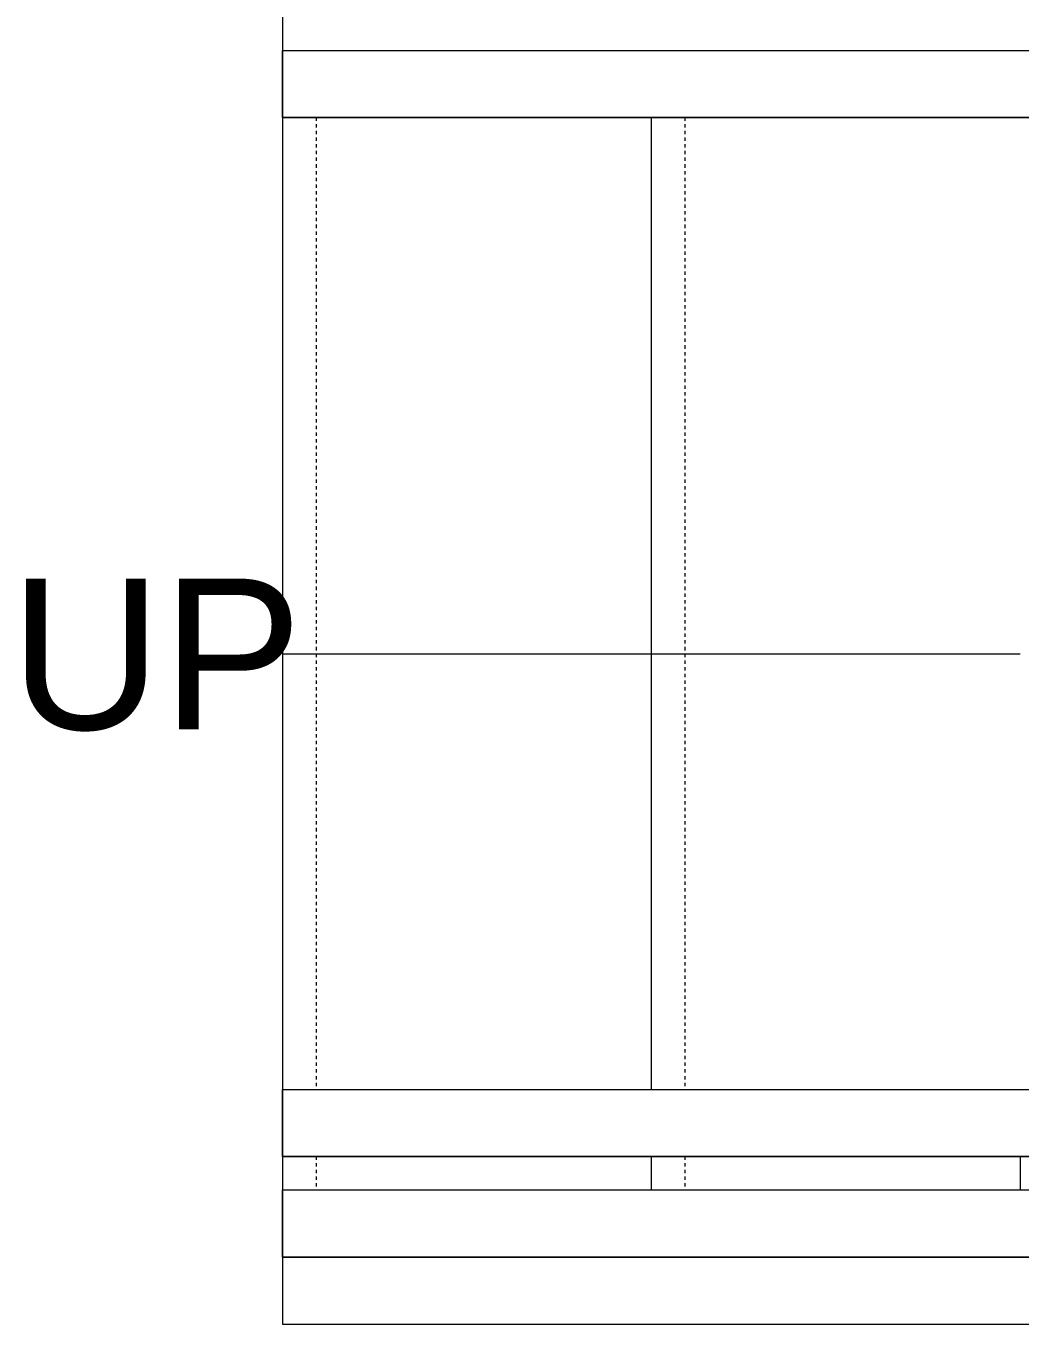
# Model space of a CAD drawing. Header units: inches. Extents: x -4688 to 1542, y -3558 to 978.
# Drawn here: x 540.75 to 570.4, y 52.3 to 91.03 of the extents above; entities that cross this region are included whole.
import ezdxf

# ---------------------------------------------------------------- set-up
doc = ezdxf.new("R2010")
doc.units = ezdxf.units.IN
doc.header["$MEASUREMENT"] = 0
doc.linetypes.add('Overhead 1_16_', pattern=[0.101562, 0.0625, -0.039062])
for name, color, linetype, lineweight in [('A-FLOR-HRAL', 11, 'Continuous', 18), ('S-STRS', 31, 'Continuous', 18), ('S-STRS-ANNO', 31, 'Continuous', 9), ('S-STRS-IDEN', 31, 'Continuous', 9)]:
    doc.layers.add(name, color=color, linetype=linetype, lineweight=lineweight)
doc.styles.add('Swis721 Lt BT', font='swissl.ttf', dxfattribs={"height": 4.5})

# ---------------------------------------------------------------- blocks, each defined once
blk = doc.blocks.new('Top Rail Type - Top Rail_Internal_-5009709-1st Floor Power _ Signal')
at = {"layer": 'A-FLOR-HRAL', "lineweight": 9}
for p, q in [((548.403, 54.299), (548.403, 56.299)), ((548.403, 56.299), (592.403, 56.299)), ((592.403, 56.299), (592.403, 54.299)), ((592.403, 54.299), (548.403, 54.299))]:
    blk.add_line(p, q, dxfattribs=at)
blk = doc.blocks.new('Top Rail Type - Top Rail_Internal_-V1-1st Floor Power _ Signal')
at = {"layer": 'A-FLOR-HRAL', "lineweight": 9}
for p, q in [((548.403, 56.299), (548.403, 54.299)), ((548.403, 56.299), (665.864, 56.299)), ((548.403, 54.299), (666.796, 54.299))]:
    blk.add_line(p, q, dxfattribs=at)
blk = doc.blocks.new('Handrail Type - Handrail_Internal_-5009720-1st Floor Power _ Signal')
at = {"layer": 'A-FLOR-HRAL', "lineweight": 9}
for p, q in [((548.403, 57.299), (548.403, 59.299)), ((548.403, 59.299), (603.403, 59.299)), ((603.403, 57.299), (548.403, 57.299))]:
    blk.add_line(p, q, dxfattribs=at)
blk = doc.blocks.new('Handrail Type - Handrail_Internal_-V2-1st Floor Power _ Signal')
at = {"layer": 'A-FLOR-HRAL', "lineweight": 9}
for p, q in [((548.403, 59.299), (548.403, 57.299)), ((548.403, 59.299), (664.465, 59.299)), ((548.403, 57.299), (665.398, 57.299))]:
    blk.add_line(p, q, dxfattribs=at)
blk = doc.blocks.new('Top Rail Type - Top Rail_Internal_-5009731-1st Floor Power _ Signal')
at = {"layer": 'A-FLOR-HRAL', "lineweight": 9}
for p, q in [((548.403, 88.299), (548.403, 90.299)), ((548.403, 90.299), (603.403, 90.299)), ((603.403, 88.299), (548.403, 88.299))]:
    blk.add_line(p, q, dxfattribs=at)
blk = doc.blocks.new('Top Rail Type - Top Rail_Internal_-V3-1st Floor Power _ Signal')
at = {"layer": 'A-FLOR-HRAL', "lineweight": 9}
for p, q in [((548.403, 90.299), (548.403, 88.299)), ((548.403, 90.299), (650.009, 90.299)), ((548.403, 88.299), (650.942, 88.299))]:
    blk.add_line(p, q, dxfattribs=at)

msp = doc.modelspace()

# ---------------------------------------------------------------- linework, layer by layer
at = {"layer": 'S-STRS', "lineweight": 9}
for p, q in [((548.403, 91.893), (548.403, 90.299)), ((548.403, 88.299), (548.403, 59.299)), ((559.403, 88.299), (559.403, 59.299)), ((548.403, 57.299), (548.403, 56.299)), ((559.403, 57.299), (559.403, 56.299)), ((570.403, 57.299), (570.403, 56.299)), ((548.403, 54.299), (548.403, 52.299)), ((548.403, 52.299), (667.729, 52.299))]:
    msp.add_line(p, q, dxfattribs=at)
at = {"layer": 'S-STRS', "linetype": 'Overhead 1_16_', "lineweight": 9}
for p, q in [((549.403, 88.299), (549.403, 59.299)), ((560.403, 88.299), (560.403, 59.299)), ((549.403, 57.299), (549.403, 56.299)), ((560.403, 57.299), (560.403, 56.299))]:
    msp.add_line(p, q, dxfattribs=at)
at = {"layer": 'S-STRS-ANNO'}
for p, q in [((548.403, 72.299), (559.403, 72.299)), ((559.403, 72.299), (570.403, 72.299))]:
    msp.add_line(p, q, dxfattribs=at)

# ---------------------------------------------------------------- block references
at = {"layer": 'A-FLOR-HRAL', "lineweight": 9}
for name in ['Top Rail Type - Top Rail_Internal_-5009731-1st Floor Power _ Signal', 'Top Rail Type - Top Rail_Internal_-V3-1st Floor Power _ Signal', 'Handrail Type - Handrail_Internal_-5009720-1st Floor Power _ Signal', 'Handrail Type - Handrail_Internal_-V2-1st Floor Power _ Signal', 'Top Rail Type - Top Rail_Internal_-5009709-1st Floor Power _ Signal', 'Top Rail Type - Top Rail_Internal_-V1-1st Floor Power _ Signal']:
    msp.add_blockref(name, (0, 0), dxfattribs=at)

# ---------------------------------------------------------------- texts
at = {"layer": 'S-STRS-IDEN', "insert": (540.262, 74.538), "char_height": 4.5, "width": 9.7692, "attachment_point": 1, "line_spacing_factor": 1.005062, "style": 'Swis721 Lt BT'}
msp.add_mtext('UP', dxfattribs=at)

doc.saveas('drawing.dxf')
